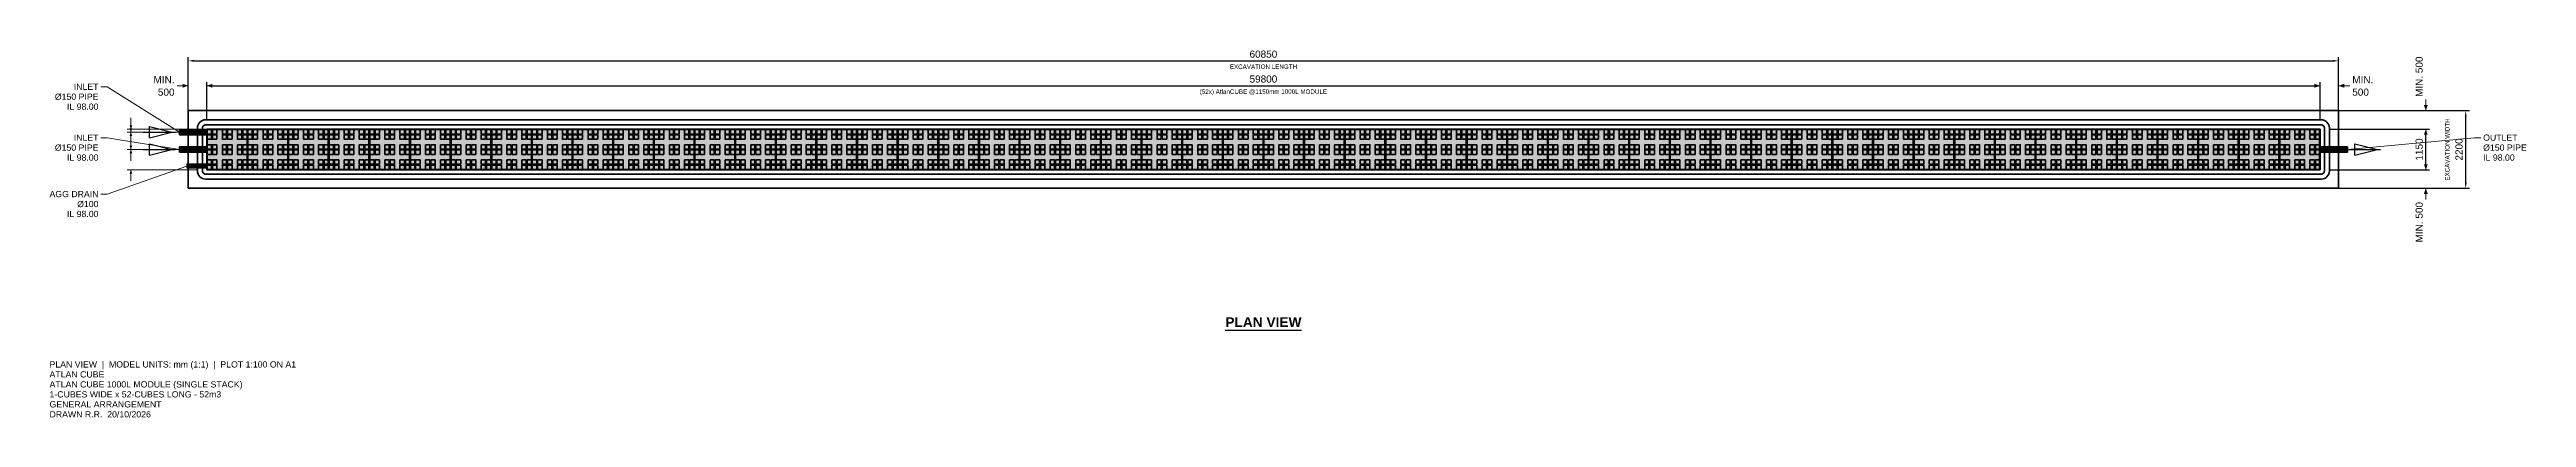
# Model space of a CAD drawing. Header units: millimetres. Extents: x -4451 to 65642, y -7018 to 3408.
import ezdxf
from ezdxf.enums import TextEntityAlignment as Align

# ---------------------------------------------------------------- set-up
doc = ezdxf.new("R2010")
doc.units = ezdxf.units.MM
for name, color, linetype in [('ANNOTATIONS', 7, 'Continuous'), ('DIMENSIONS', 7, 'Continuous'), ('EXCAVATION', 1, 'Continuous'), ('FLOW_INLET', 1, 'Continuous'), ('FLOW_OUTLET', 5, 'Continuous'), ('LEADERS', 7, 'Continuous'), ('MODULE_ART', 7, 'Continuous'), ('PIPES', 7, 'Continuous'), ('TANK', 7, 'Continuous'), ('TITLE', 7, 'Continuous')]:
    doc.layers.add(name, color=color, linetype=linetype)
doc.styles.add('ARIAL', font='arial.ttf')
doc.styles.add('ARIAL_BOLD', font='arialbd.ttf')
doc.dimstyles.get("Standard").update_dxf_attribs({"dimtxt": 2.5, "dimasz": 2.5, "dimexe": 1.25, "dimexo": 0.625, "dimtad": 1, "dimcen": 2.5, "dimazin": 3, "dimtfac": 1, "dimtmove": 0, "dimatfit": 3})

# ---------------------------------------------------------------- blocks, each defined once
blk = doc.blocks.new('atlancube_plan')
at = {"lineweight": -2}
for points in [[(1150, 1150), (0, 1150), (0, 0), (1150, 0)], [(11.4425, 5.727), (1138.5575, 5.727), (1138.5575, 1138.5575), (11.4425, 1138.5575)]]:
    blk.add_lwpolyline(points, close=True, dxfattribs=at)
for points in [[(1018.4055, 583.579), (1018.4055, 709.4465), (1138.5575, 709.4465), (1138.5575, 863.926), (1018.4055, 863.926), (1018.4055, 989.805), (1138.5575, 989.805), (1138.5575, 1012.69), (1018.4055, 1012.69), (1018.4055, 1138.5575), (989.805, 1138.5575), (989.805, 1012.69), (863.926, 1012.69), (863.926, 1138.5575), (715.1735, 1138.5575), (715.1735, 1012.69), (589.306, 1012.69), (589.306, 1138.5575), (560.694, 1138.5575), (560.694, 1012.69), (440.542, 1012.69), (440.542, 1138.5575), (286.074, 1138.5575), (286.074, 1012.69), (160.195, 1012.69), (160.195, 1138.5575), (137.31, 1138.5575), (137.31, 1012.69), (11.4425, 1012.69), (11.4425, 989.805), (137.31, 989.805), (137.31, 863.926), (11.4425, 863.926), (11.4425, 709.4465), (137.31, 709.4465), (137.31, 583.579), (11.4425, 583.579), (11.4425, 560.694), (137.31, 560.694)], [(286.074, 863.926), (160.195, 863.926), (160.195, 989.805)], [(160.195, 989.805), (286.074, 989.805), (286.074, 863.926)], [(160.195, 583.579), (160.195, 709.4465), (286.074, 709.4465)], [(286.074, 709.4465), (286.074, 583.579), (160.195, 583.579)], [(440.542, 989.805), (560.694, 989.805), (560.694, 863.926)], [(560.694, 863.926), (440.542, 863.926), (440.542, 989.805)], [(560.694, 583.579), (440.542, 583.579), (440.542, 709.4465)], [(440.542, 709.4465), (560.694, 709.4465), (560.694, 583.579)], [(589.306, 989.805), (715.1735, 989.805), (715.1735, 863.926)], [(715.1735, 863.926), (589.306, 863.926), (589.306, 989.805)], [(715.1735, 583.579), (589.306, 583.579), (589.306, 709.4465)], [(589.306, 709.4465), (715.1735, 709.4465), (715.1735, 583.579)], [(863.926, 989.805), (989.805, 989.805), (989.805, 863.926)], [(989.805, 863.926), (863.926, 863.926), (863.926, 989.805)], [(863.926, 709.4465), (989.805, 709.4465), (989.805, 583.579)], [(989.805, 583.579), (863.926, 583.579), (863.926, 709.4465)], [(137.31, 560.694), (137.31, 434.8265), (11.4425, 434.8265), (11.4425, 280.347), (137.31, 280.347), (137.31, 160.195), (11.4425, 160.195), (11.4425, 131.5945), (137.31, 131.5945), (137.31, 5.727), (160.195, 5.727), (160.195, 131.5945), (286.074, 131.5945), (286.074, 5.727), (440.542, 5.727), (440.542, 131.5945), (560.694, 131.5945), (560.694, 5.727), (589.306, 5.727), (589.306, 131.5945), (715.1735, 131.5945), (715.1735, 5.727), (863.926, 5.727), (863.926, 131.5945), (989.805, 131.5945), (989.805, 5.727), (1018.4055, 5.727), (1018.4055, 131.5945), (1138.5575, 131.5945), (1138.5575, 160.195), (1018.4055, 160.195), (1018.4055, 280.347), (1138.5575, 280.347), (1138.5575, 434.8265), (1018.4055, 434.8265), (1018.4055, 560.694), (1138.5575, 560.694), (1138.5575, 583.579), (1018.4055, 583.579)], [(160.195, 560.694), (286.074, 560.694), (286.074, 434.8265)], [(286.074, 434.8265), (160.195, 434.8265), (160.195, 560.694)], [(160.195, 160.195), (160.195, 280.347), (286.074, 280.347)], [(286.074, 280.347), (286.074, 160.195), (160.195, 160.195)], [(560.694, 434.8265), (440.542, 434.8265), (440.542, 560.694)], [(440.542, 560.694), (560.694, 560.694), (560.694, 434.8265)], [(440.542, 280.347), (560.694, 280.347), (560.694, 160.195)], [(560.694, 160.195), (440.542, 160.195), (440.542, 280.347)], [(589.306, 560.694), (715.1735, 560.694), (715.1735, 434.8265)], [(715.1735, 434.8265), (589.306, 434.8265), (589.306, 560.694)], [(715.1735, 160.195), (589.306, 160.195), (589.306, 280.347)], [(589.306, 280.347), (715.1735, 280.347), (715.1735, 160.195)], [(863.926, 560.694), (989.805, 560.694), (989.805, 434.8265)], [(989.805, 434.8265), (863.926, 434.8265), (863.926, 560.694)], [(863.926, 280.347), (989.805, 280.347), (989.805, 160.195)], [(989.805, 160.195), (863.926, 160.195), (863.926, 280.347)]]:
    blk.add_lwpolyline(points, dxfattribs=at)

msp = doc.modelspace()

# ---------------------------------------------------------------- linework, layer by layer
at = {"layer": 'ANNOTATIONS', "lineweight": 30}
msp.add_line((28822, -4543.1), (30978, -4543.1), dxfattribs=at)
at = {"layer": 'DIMENSIONS', "lineweight": 18}
for p, q in [((-842.5, 2380.6), (-525, 2380.6)), ((-525, 1675), (-525, 2486.4)), ((0, 1675), (0, 2486.4)), ((0, 2380.6), (317.5, 2380.6)), ((59482.5, 2380.6), (59800, 2380.6)), ((59800, 1675), (59800, 2486.4)), ((60325, 1675), (60325, 2486.4)), ((60325, 2380.6), (60642.5, 2380.6)), ((-2147.8, 1150), (-2147.8, 1467.5)), ((60325, 1675), (62900.3, 1675)), ((62794.4, 1675), (62794.4, 1992.5)), ((-264.6, 1150), (-2253.6, 1150)), ((-264.6, 1065), (-2253.6, 1065)), ((-264.6, 1065), (-2253.6, 1065)), ((-2147.8, 1065), (-2147.8, 1382.5)), ((-2147.8, 747.5), (-2147.8, 1065)), ((-2147.8, 575), (-2147.8, 892.5)), ((60325, 1150), (62900.3, 1150)), ((62794.4, 832.5), (62794.4, 1150)), ((-264.6, 575), (-2253.6, 575)), ((-264.6, 575), (-2253.6, 575)), ((-264.6, 0), (-2253.6, 0)), ((-2147.8, 257.5), (-2147.8, 575)), ((-2147.8, -317.5), (-2147.8, 0)), ((60325, 0), (62900.3, 0)), ((62794.4, 0), (62794.4, 317.5)), ((60325, -525), (62900.3, -525)), ((62794.4, -842.5), (62794.4, -525))]:
    msp.add_line(p, q, dxfattribs=at)
at = {"layer": 'DIMENSIONS'}
for points in [[(-525, 2380.6), (-683.8, 2436.1), (-683.8, 2325)], [(0, 2380.6), (158.7, 2325), (158.7, 2436.1)], [(59800, 2380.6), (59641.3, 2436.1), (59641.3, 2325)], [(60325, 2380.6), (60483.8, 2325), (60483.8, 2436.1)], [(62794.4, 1675), (62850, 1833.8), (62738.9, 1833.8)], [(-2147.8, 1150), (-2110.7, 1255.8), (-2184.8, 1255.8)], [(-2147.8, 1065), (-2110.7, 1170.8), (-2184.8, 1170.8)], [(-2147.8, 1065), (-2184.8, 959.2), (-2110.7, 959.2)], [(62794.4, 1150), (62738.9, 991.2), (62850, 991.2)], [(-2147.8, 575), (-2110.7, 680.8), (-2184.8, 680.8)], [(-2147.8, 575), (-2184.8, 469.2), (-2110.7, 469.2)], [(-2147.8, 0), (-2184.8, -105.8), (-2110.7, -105.8)], [(62794.4, 0), (62850, 158.7), (62738.9, 158.7)], [(62794.4, -525), (62738.9, -683.8), (62850, -683.8)]]:
    msp.add_solid(points, dxfattribs=at)
at = {"layer": 'EXCAVATION', "lineweight": 40, "true_color": 0x800000}
msp.add_lwpolyline([(-525, -525), (60325, -525), (60325, 1675), (-525, 1675)], close=True, dxfattribs=at)
at = {"layer": 'FLOW_INLET', "color": 1, "lineweight": 30}
for p, q in [((-1799.2, 1065), (-899.6, 1065)), ((-1622.8, 1223.8), (-987.8, 1065)), ((-1622.8, 906.3), (-1622.8, 1223.8)), ((-1622.8, 906.3), (-987.8, 1065)), ((-1622.8, 733.8), (-987.8, 575)), ((-1622.8, 416.3), (-1622.8, 733.8)), ((-1799.2, 575), (-899.6, 575)), ((-1622.8, 416.3), (-987.8, 575))]:
    msp.add_line(p, q, dxfattribs=at)
at = {"layer": 'FLOW_OUTLET', "color": 5, "lineweight": 30}
for p, q in [((60787.8, 733.8), (61422.8, 575)), ((60787.8, 416.3), (60787.8, 733.8)), ((60611.4, 575), (61511, 575)), ((60787.8, 416.3), (61422.8, 575))]:
    msp.add_line(p, q, dxfattribs=at)
at = {"layer": 'LEADERS', "lineweight": 18}
for p, q in [((-2994.4, 2349.1), (-2818.1, 2349.1)), ((-2818.1, 2349.1), (-776.1, 1065)), ((-2994.4, 906.6), (-2818.1, 906.6)), ((-2818.1, 906.6), (-776.1, 575)), ((64170.3, 906.6), (60576.1, 575)), ((64346.7, 906.6), (64170.3, 906.6)), ((-2818.1, -691.4), (-564.4, 105.8)), ((-2994.4, -691.4), (-2818.1, -691.4))]:
    msp.add_line(p, q, dxfattribs=at)
at = {"layer": 'MODULE_ART', "true_color": 0x999999}
msp.add_solid([(0, 0), (59800, 0), (0, 1150), (59800, 1150)], dxfattribs=at)
at = {"layer": 'PIPES', "lineweight": 35}
for points in [[(-776.1, 990), (0, 990), (0, 1140), (-776.1, 1140)], [(-776.1, 500), (0, 500), (0, 650), (-776.1, 650)], [(59800, 500), (60576.1, 500), (60576.1, 650), (59800, 650)]]:
    msp.add_lwpolyline(points, close=True, dxfattribs=at)
at = {"layer": 'PIPES', "lineweight": 30}
msp.add_lwpolyline([(-564.4, 52.9), (0, 52.9), (0, 158.7), (-564.4, 158.7)], close=True, dxfattribs=at)
at = {"layer": 'PIPES', "true_color": 0xbfbfbf}
for points in [[(-776.1, 990), (0, 990), (-776.1, 1140), (0, 1140)], [(-776.1, 500), (0, 500), (-776.1, 650), (0, 650)], [(-564.4, 52.9), (0, 52.9), (-564.4, 158.7), (0, 158.7)], [(59800, 500), (60576.1, 500), (59800, 650), (60576.1, 650)]]:
    msp.add_solid(points, dxfattribs=at)
at = {"layer": 'TANK', "lineweight": 80}
for points in [[(59835.3, -264.6), (59880, -260.2), (59923, -247.1), (59962.7, -225.9), (59997.4, -197.4), (60025.9, -162.7), (60047.1, -123), (60060.2, -80), (60064.6, -35.3), (60064.6, 1185.3), (60060.2, 1230), (60047.1, 1273), (60025.9, 1312.7), (59997.4, 1347.4), (59962.7, 1375.9), (59923, 1397.1), (59880, 1410.2), (59835.3, 1414.6), (-35.3, 1414.6), (-80, 1410.2), (-123, 1397.1), (-162.7, 1375.9), (-197.4, 1347.4), (-225.9, 1312.7), (-247.1, 1273), (-260.2, 1230), (-264.6, 1185.3), (-264.6, -35.3), (-260.2, -80), (-247.1, -123), (-225.9, -162.7), (-197.4, -197.4), (-162.7, -225.9), (-123, -247.1), (-80, -260.2), (-35.3, -264.6)], [(59835.3, -123.5), (59852.5, -121.8), (59869, -116.8), (59884.3, -108.6), (59897.6, -97.6), (59908.6, -84.3), (59916.8, -69), (59921.8, -52.5), (59923.5, -35.3), (59923.5, 1185.3), (59921.8, 1202.5), (59916.8, 1219), (59908.6, 1234.3), (59897.6, 1247.6), (59884.3, 1258.6), (59869, 1266.8), (59852.5, 1271.8), (59835.3, 1273.5), (-35.3, 1273.5), (-52.5, 1271.8), (-69, 1266.8), (-84.3, 1258.6), (-97.6, 1247.6), (-108.6, 1234.3), (-116.8, 1219), (-121.8, 1202.5), (-123.5, 1185.3), (-123.5, -35.3), (-121.8, -52.5), (-116.8, -69), (-108.6, -84.3), (-97.6, -97.6), (-84.3, -108.6), (-69, -116.8), (-52.5, -121.8), (-35.3, -123.5)]]:
    msp.add_lwpolyline(points, close=True, dxfattribs=at)

# ---------------------------------------------------------------- block references
at = {"layer": 'MODULE_ART', "lineweight": 50}
for p in [(0, 0), (1150, 0), (2300, 0), (3450, 0), (4600, 0), (5750, 0), (6900, 0), (8050, 0), (9200, 0), (10350, 0), (11500, 0), (12650, 0), (13800, 0), (14950, 0), (16100, 0), (17250, 0), (18400, 0), (19550, 0), (20700, 0), (21850, 0), (23000, 0), (24150, 0), (25300, 0), (26450, 0), (27600, 0), (28750, 0), (29900, 0), (31050, 0), (32200, 0), (33350, 0), (34500, 0), (35650, 0), (36800, 0), (37950, 0), (39100, 0), (40250, 0), (41400, 0), (42550, 0), (43700, 0), (44850, 0), (46000, 0), (47150, 0), (48300, 0), (49450, 0), (50600, 0), (51750, 0), (52900, 0), (54050, 0), (55200, 0), (56350, 0), (57500, 0), (58650, 0)]:
    msp.add_blockref('atlancube_plan', p, dxfattribs=at)

# ---------------------------------------------------------------- texts
at = {"layer": 'ANNOTATIONS', "style": 'ARIAL'}
for s, p in [('Ø150 PIPE', (-3065, 1982.2)), ('INLET', (-3065, 2264.4)), ('IL 98.00', (-3065, 1700)), ('Ø150 PIPE', (-3065, 539.7)), ('INLET', (-3065, 821.9)), ('IL 98.00', (-3065, 257.5)), ('AGG DRAIN', (-3065, -776.1)), ('IL 98.00', (-3065, -1340.6)), ('Ø100', (-3065, -1058.3))]:
    msp.add_text(s, height=176.81, dxfattribs=at).set_placement(p, align=Align.RIGHT)
for s, p in [('Ø150 PIPE', (64417.2, 539.7)), ('OUTLET', (64417.2, 821.9)), ('IL 98.00', (64417.2, 257.5))]:
    msp.add_text(s, height=176.81, dxfattribs=at).set_placement(p)
at = {"layer": 'ANNOTATIONS', "style": 'ARIAL_BOLD'}
msp.add_text('PLAN VIEW', height=277.85, dxfattribs=at).set_placement((29900, -4454.9), align=Align.CENTER)
at = {"layer": 'DIMENSIONS', "style": 'ARIAL'}
for s, p in [('EXCAVATION LENGTH', (29900, 2856.8)), ('(52x) AtlanCUBE @1150mm 1000L MODULE', (29900, 2151.2))]:
    msp.add_text(s, height=126.294, dxfattribs=at).set_placement(p, align=Align.CENTER)
msp.add_text('MIN. 500', height=202.07, rotation=90, dxfattribs=at).set_placement((62706.3, 2063.1))
for s, p in [('MIN.', (-913.1, 2451.1)), ('500', (-913.1, 2098.3))]:
    msp.add_text(s, height=202.07, dxfattribs=at).set_placement(p, align=Align.RIGHT)
for s, p in [('500', (60713.1, 2098.3)), ('MIN.', (60713.1, 2451.1))]:
    msp.add_text(s, height=202.07, dxfattribs=at).set_placement(p)
msp.add_text('EXCAVATION WIDTH', height=126.294, rotation=90, dxfattribs=at).set_placement((63464.7, 575), align=Align.CENTER)
msp.add_text('MIN. 500', height=202.07, rotation=90, dxfattribs=at).set_placement((62706.3, -913.1), align=Align.RIGHT)
at = {"layer": 'TITLE', "style": 'ARIAL'}
for s, height, p in [('PLAN VIEW  |  MODEL UNITS: mm (1:1)  |  PLOT 1:100 ON A1', 176.812, (-4450.9, -5601.5)), ('ATLAN CUBE', 176.81, (-4450.9, -5884.4)), ('ATLAN CUBE 1000L MODULE (SINGLE STACK)', 176.812, (-4450.9, -6167.3)), ('1-CUBES WIDE x 52-CUBES LONG - 52m3', 176.812, (-4450.9, -6450.2)), ('GENERAL ARRANGEMENT', 176.812, (-4450.9, -6733.1)), ('DRAWN R.R.  20/10/2026', 176.812, (-4450.9, -7016))]:
    msp.add_text(s, height=height, dxfattribs=at).set_placement(p)

# ---------------------------------------------------------------- dimensions: what is measured, and where the dimension line sits
at = {"layer": 'DIMENSIONS'}
for base, p1, p2 in [((-525, 3086.1), (-525, 1675), (60325, 1675)), ((0, 2380.6), (0, 1414.6), (59800, 1414.6))]:
    msp.add_linear_dim(base=base, p1=p1, p2=p2, dimstyle='Standard', override={"dimtxt": 202.071111, "dimasz": 158.75, "dimexe": 105.833333, "dimexo": 0, "dimgap": 88.194444, "dimtad": 1, "dimtih": 0, "dimtoh": 0, "dimdec": 0, "dimtxsty": 'ARIAL', "dimclrd": 7, "dimclre": 7, "dimclrt": 7}, dxfattribs=at).render()
for base, p1, p2 in [((63923.3, -525), (60325, -525), (60325, 1675)), ((62794.4, 0), (60064.6, 0), (60064.6, 1150))]:
    msp.add_linear_dim(base=base, p1=p1, p2=p2, angle=90, dimstyle='Standard', override={"dimtxt": 202.071111, "dimasz": 158.75, "dimexe": 105.833333, "dimexo": 0, "dimgap": 88.194444, "dimtad": 1, "dimtih": 0, "dimtoh": 0, "dimdec": 0, "dimtxsty": 'ARIAL', "dimclrd": 7, "dimclre": 7, "dimclrt": 7}, dxfattribs=at).render()

doc.saveas('drawing.dxf')
